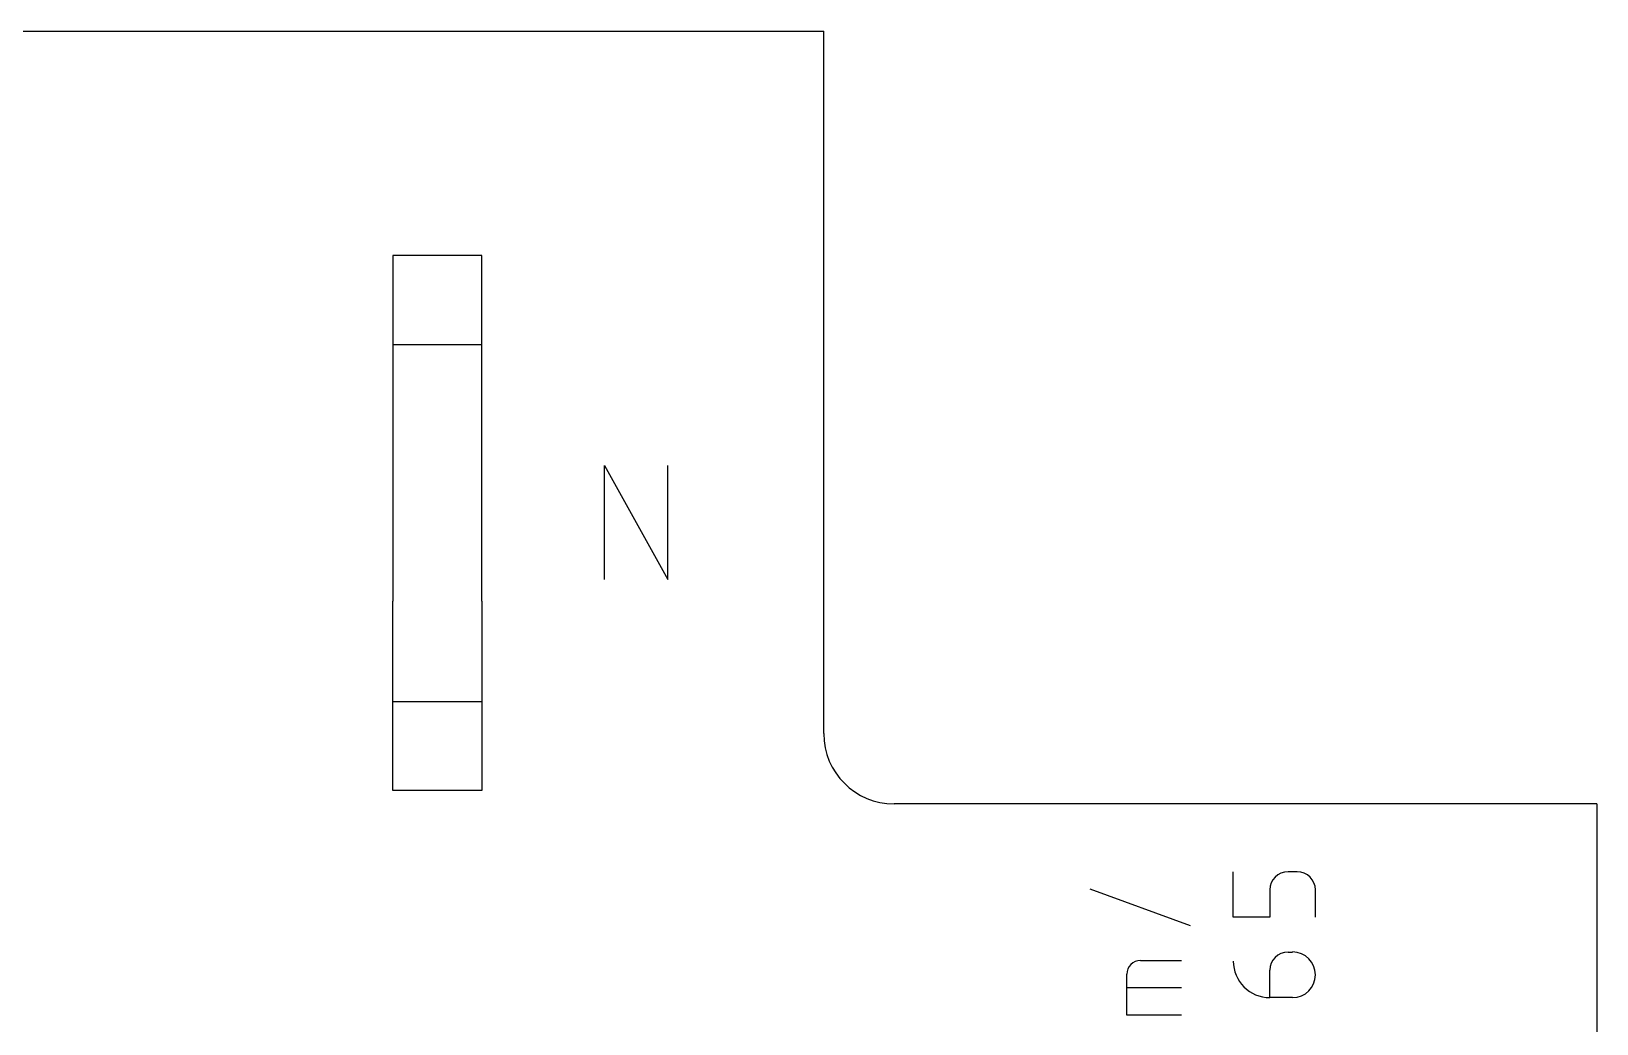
# Model space of a CAD drawing. Extents: x 0 to 124, y 0 to 91.
# Drawn here: x 101.22 to 123.5, y 55.87 to 70 of the extents above; entities that cross this region are included whole.
import ezdxf

# ---------------------------------------------------------------- set-up
doc = ezdxf.new("R2010")
doc.units = 0
for name, color, linetype in [('20', 30, 'CONTINUOUS'), ('21', 253, 'CONTINUOUS'), ('51', 253, 'CONTINUOUS')]:
    doc.layers.add(name, color=color, linetype=linetype)

msp = doc.modelspace()

# ---------------------------------------------------------------- linework, layer by layer
at = {"layer": '20'}
for p, q in [((11, 70), (112.5, 70)), ((112.5, 60), (112.5, 70)), ((123.5, 59), (113.5, 59)), ((123.5, 59), (123.5, 43))]:
    msp.add_line(p, q, dxfattribs=at)
msp.add_arc((113.5, 60), 1, 180, 270, dxfattribs=at)
at = {"layer": '21'}
for p, q in [((106.365, 64.1113), (106.365, 61.8887)), ((107.635, 61.8887), (107.635, 64.1113)), ((109.3797, 62.1947), (109.3797, 63.8203)), ((109.3797, 63.8203), (110.2828, 62.1947)), ((110.2828, 62.1947), (110.2828, 63.8203)), ((118.3283, 57.3853), (118.3283, 58.0344)), ((119.2371, 58.0344), (119.1072, 58.0344)), ((117.7215, 57.2654), (116.2935, 57.7847)), ((118.8476, 57.7748), (118.8476, 57.3853)), ((119.4967, 57.3853), (119.4967, 57.7748)), ((118.8476, 57.3853), (118.3283, 57.3853)), ((119.1072, 56.8914), (119.1721, 56.8914)), ((117.0075, 56.7715), (117.5917, 56.7715)), ((118.8476, 56.2423), (118.8476, 56.6318)), ((116.8128, 55.9925), (116.8128, 56.5767)), ((117.5917, 56.382), (116.8128, 56.382)), ((119.1721, 56.2423), (118.8476, 56.2423)), ((117.5917, 55.9925), (116.8128, 55.9925))]:
    msp.add_line(p, q, dxfattribs=at)
for centre, radius, start, end in [((119.1072, 57.7748), 0.2596, 90, 180), ((119.2371, 57.7748), 0.2596, 0, 90), ((119.1072, 56.6318), 0.2596, 90, 180), ((119.1721, 56.5669), 0.3246, 270, 90), ((117.0075, 56.5767), 0.1947, 90, 180), ((118.8476, 56.7616), 0.5193, 180.0007, 270)]:
    msp.add_arc(centre, radius, start, end, dxfattribs=at)
at = {"layer": '51'}
for p, q in [((107.635, 66.81), (106.365, 66.81)), ((106.365, 66.81), (106.365, 65.54)), ((107.635, 65.54), (107.635, 66.81)), ((106.365, 65.54), (106.365, 64.1113)), ((106.365, 65.54), (107.635, 65.54)), ((107.635, 64.1113), (107.635, 65.54)), ((106.365, 60.46), (106.365, 61.8887)), ((107.635, 61.8887), (107.635, 60.46)), ((106.365, 59.19), (106.365, 60.46)), ((106.365, 60.46), (107.635, 60.46)), ((107.635, 60.46), (107.635, 59.19)), ((107.635, 59.19), (106.365, 59.19))]:
    msp.add_line(p, q, dxfattribs=at)

doc.saveas('drawing.dxf')
